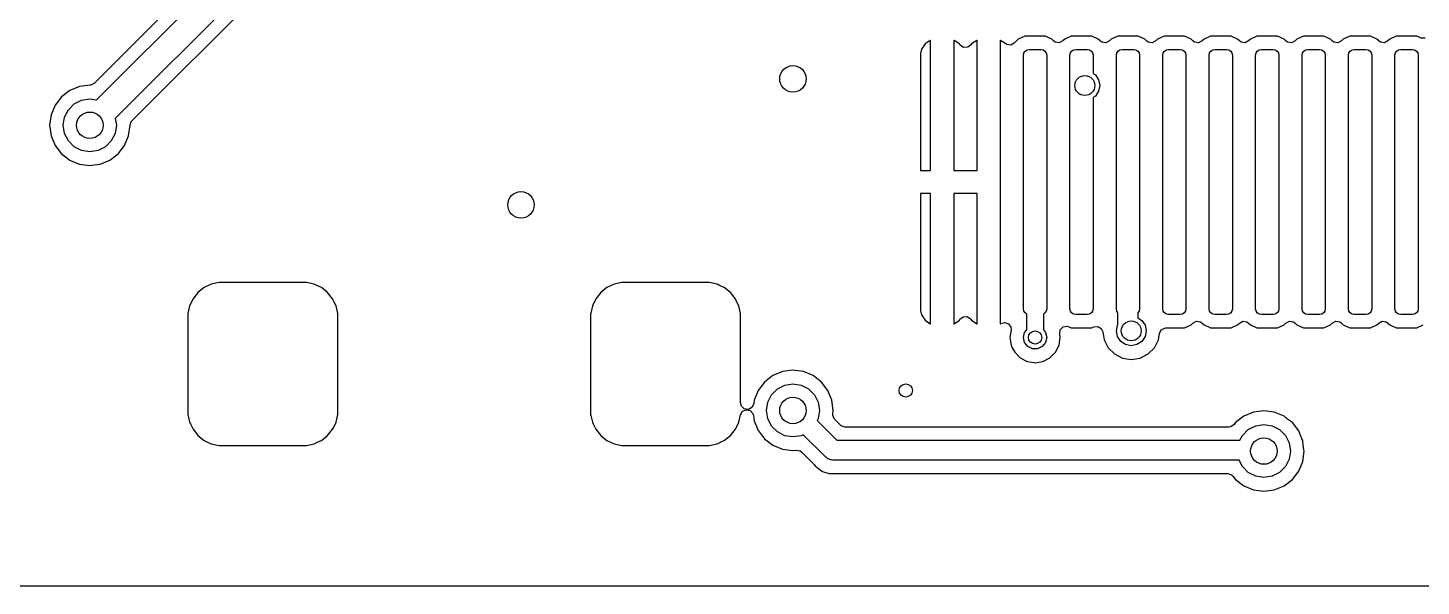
# Model space of a CAD drawing. Extents: x 0 to 2.79, y -2.39 to 0.
# Drawn here: x 0.468 to 1.295, y -2.391 to -2.059 of the extents above; entities that cross this region are included whole.
import ezdxf

# ---------------------------------------------------------------- set-up
doc = ezdxf.new("R2010")
doc.units = 0
doc.header["$MEASUREMENT"] = 0
doc.layers.add('BLACK', color=7, linetype='CONTINUOUS')

msp = doc.modelspace()

# ---------------------------------------------------------------- linework, layer by layer
at = {"layer": 'BLACK', "linetype": 'CONTINUOUS'}
for p, q in [((0.770644, -1.8291), (0.507413, -2.09234)), ((0.508706, -2.10221), (0.78143, -1.82948)), ((0.795442, -1.83774), (0.519842, -2.11334)), ((0.529711, -2.11463), (0.798026, -1.84632)), ((1.00354, -2.06688), (1.00044, -2.06895)), ((1.00374, -2.06684), (1.00354, -2.06688)), ((1.00354, -2.06688), (1.00354, -2.06688)), ((1.00374, -2.14409), (1.00374, -2.06684)), ((1.01772, -2.06688), (1.01752, -2.06684)), ((1.01752, -2.06684), (1.01752, -2.07569)), ((1.02082, -2.06895), (1.01772, -2.06688)), ((1.01772, -2.06688), (1.01772, -2.06688)), ((1.0311, -2.06688), (1.028, -2.06895)), ((1.0313, -2.06684), (1.0311, -2.06688)), ((1.0311, -2.06688), (1.0311, -2.06688)), ((1.0313, -2.14409), (1.0313, -2.06684)), ((1.04528, -2.06688), (1.04508, -2.06684)), ((1.04508, -2.06684), (1.04508, -2.07569)), ((1.04849, -2.06903), (1.04528, -2.06688)), ((1.04528, -2.06688), (1.04528, -2.06688)), ((1.05578, -2.06617), (1.05341, -2.06854)), ((1.05966, -2.06446), (1.05578, -2.06617)), ((1.06061, -2.06435), (1.05966, -2.06446)), ((1.07089, -2.06435), (1.06061, -2.06435)), ((1.06061, -2.06435), (1.06061, -2.06435)), ((1.07183, -2.06446), (1.07089, -2.06435)), ((1.07571, -2.06617), (1.07183, -2.06446)), ((1.07183, -2.06446), (1.07183, -2.06446)), ((1.07183, -2.06446), (1.07183, -2.06446)), ((1.07677, -2.06723), (1.07571, -2.06617)), ((1.07776, -2.06795), (1.07677, -2.06723)), ((1.08228, -2.06723), (1.08014, -2.06833)), ((1.08334, -2.06617), (1.08228, -2.06723)), ((1.08722, -2.06446), (1.08334, -2.06617)), ((1.08334, -2.06617), (1.08334, -2.06617)), ((1.08334, -2.06617), (1.08334, -2.06617)), ((1.08817, -2.06435), (1.08722, -2.06446)), ((1.09845, -2.06435), (1.08817, -2.06435)), ((1.08817, -2.06435), (1.08817, -2.06435)), ((1.09939, -2.06446), (1.09845, -2.06435)), ((1.10327, -2.06617), (1.09939, -2.06446)), ((1.09939, -2.06446), (1.09939, -2.06446)), ((1.09939, -2.06446), (1.09939, -2.06446)), ((1.10433, -2.06723), (1.10327, -2.06617)), ((1.10532, -2.06795), (1.10433, -2.06723)), ((1.10984, -2.06723), (1.1077, -2.06833)), ((1.1109, -2.06617), (1.10984, -2.06723)), ((1.11478, -2.06446), (1.1109, -2.06617)), ((1.11573, -2.06435), (1.11478, -2.06446)), ((1.126, -2.06435), (1.11573, -2.06435)), ((1.11573, -2.06435), (1.11573, -2.06435)), ((1.12695, -2.06446), (1.126, -2.06435)), ((1.13083, -2.06617), (1.12695, -2.06446)), ((1.12695, -2.06446), (1.12695, -2.06446)), ((1.12695, -2.06446), (1.12695, -2.06446)), ((1.13189, -2.06723), (1.13083, -2.06617)), ((1.13288, -2.06795), (1.13189, -2.06723)), ((1.1374, -2.06723), (1.13526, -2.06833)), ((1.13846, -2.06617), (1.1374, -2.06723)), ((1.14234, -2.06446), (1.13846, -2.06617)), ((1.13846, -2.06617), (1.13846, -2.06617)), ((1.13846, -2.06617), (1.13846, -2.06617)), ((1.14329, -2.06435), (1.14234, -2.06446)), ((1.15356, -2.06435), (1.14329, -2.06435)), ((1.14329, -2.06435), (1.14329, -2.06435)), ((1.15451, -2.06446), (1.15356, -2.06435)), ((1.15839, -2.06617), (1.15451, -2.06446)), ((1.15451, -2.06446), (1.15451, -2.06446)), ((1.15451, -2.06446), (1.15451, -2.06446)), ((1.15945, -2.06723), (1.15839, -2.06617)), ((1.16044, -2.06795), (1.15945, -2.06723)), ((1.16496, -2.06723), (1.16281, -2.06833)), ((1.16602, -2.06617), (1.16496, -2.06723)), ((1.1699, -2.06446), (1.16602, -2.06617)), ((1.16602, -2.06617), (1.16602, -2.06617)), ((1.16602, -2.06617), (1.16602, -2.06617)), ((1.17085, -2.06435), (1.1699, -2.06446)), ((1.18112, -2.06435), (1.17085, -2.06435)), ((1.17085, -2.06435), (1.17085, -2.06435)), ((1.18207, -2.06446), (1.18112, -2.06435)), ((1.18595, -2.06617), (1.18207, -2.06446)), ((1.18207, -2.06446), (1.18207, -2.06446)), ((1.18207, -2.06446), (1.18207, -2.06446)), ((1.18701, -2.06723), (1.18595, -2.06617)), ((1.18799, -2.06795), (1.18701, -2.06723)), ((1.19252, -2.06723), (1.19037, -2.06833)), ((1.19358, -2.06617), (1.19252, -2.06723)), ((1.19746, -2.06446), (1.19358, -2.06617)), ((1.19358, -2.06617), (1.19358, -2.06617)), ((1.19358, -2.06617), (1.19358, -2.06617)), ((1.19841, -2.06435), (1.19746, -2.06446)), ((1.20868, -2.06435), (1.19841, -2.06435)), ((1.19841, -2.06435), (1.19841, -2.06435)), ((1.20963, -2.06446), (1.20868, -2.06435)), ((1.21351, -2.06617), (1.20963, -2.06446)), ((1.20963, -2.06446), (1.20963, -2.06446)), ((1.20963, -2.06446), (1.20963, -2.06446)), ((1.21457, -2.06723), (1.21351, -2.06617)), ((1.21555, -2.06795), (1.21457, -2.06723)), ((1.22008, -2.06723), (1.21793, -2.06833)), ((1.22114, -2.06617), (1.22008, -2.06723)), ((1.22502, -2.06446), (1.22114, -2.06617)), ((1.22114, -2.06617), (1.22114, -2.06617)), ((1.22114, -2.06617), (1.22114, -2.06617)), ((1.22596, -2.06435), (1.22502, -2.06446)), ((1.23624, -2.06435), (1.22596, -2.06435)), ((1.22596, -2.06435), (1.22596, -2.06435)), ((1.23719, -2.06446), (1.23624, -2.06435)), ((1.24107, -2.06617), (1.23719, -2.06446)), ((1.23719, -2.06446), (1.23719, -2.06446)), ((1.23719, -2.06446), (1.23719, -2.06446)), ((1.24213, -2.06723), (1.24107, -2.06617)), ((1.24311, -2.06795), (1.24213, -2.06723)), ((1.24764, -2.06723), (1.24549, -2.06833)), ((1.2487, -2.06617), (1.24764, -2.06723)), ((1.25258, -2.06446), (1.2487, -2.06617)), ((1.2487, -2.06617), (1.2487, -2.06617)), ((1.2487, -2.06617), (1.2487, -2.06617)), ((1.25352, -2.06435), (1.25258, -2.06446)), ((1.2638, -2.06435), (1.25352, -2.06435)), ((1.25352, -2.06435), (1.25352, -2.06435)), ((1.26475, -2.06446), (1.2638, -2.06435)), ((1.26863, -2.06617), (1.26475, -2.06446)), ((1.26475, -2.06446), (1.26475, -2.06446)), ((1.26475, -2.06446), (1.26475, -2.06446)), ((1.26968, -2.06723), (1.26863, -2.06617)), ((1.27067, -2.06795), (1.26968, -2.06723)), ((1.2752, -2.06723), (1.27305, -2.06833)), ((1.27626, -2.06617), (1.2752, -2.06723)), ((1.28013, -2.06446), (1.27626, -2.06617)), ((1.27626, -2.06617), (1.27626, -2.06617)), ((1.27626, -2.06617), (1.27626, -2.06617)), ((1.28108, -2.06435), (1.28013, -2.06446)), ((1.29136, -2.06435), (1.28108, -2.06435)), ((1.28108, -2.06435), (1.28108, -2.06435)), ((1.29231, -2.06446), (1.29136, -2.06435)), ((1.29451, -2.06543), (1.29231, -2.06446)), ((1.29231, -2.06446), (1.29231, -2.06446)), ((1.29231, -2.06446), (1.29231, -2.06446)), ((1.29488, -2.06557), (1.29451, -2.06543)), ((1.29729, -2.06557), (1.29488, -2.06557)), ((0.998377, -2.07204), (0.997835, -2.07477)), ((0.997835, -2.07477), (0.997835, -2.07477)), ((0.997835, -2.07477), (0.997835, -2.14409)), ((1.00044, -2.06895), (0.998377, -2.07204)), ((0.998377, -2.07204), (0.998377, -2.07204)), ((1.00044, -2.06895), (1.00044, -2.06895)), ((1.02117, -2.06948), (1.02082, -2.06895)), ((1.02082, -2.06895), (1.02082, -2.06895)), ((1.02135, -2.06972), (1.02117, -2.06948)), ((1.02335, -2.07106), (1.02135, -2.06972)), ((1.02576, -2.07097), (1.02335, -2.07106)), ((1.02765, -2.06948), (1.02576, -2.07097)), ((1.028, -2.06895), (1.02765, -2.06948)), ((1.028, -2.06895), (1.028, -2.06895)), ((1.04889, -2.06926), (1.04849, -2.06903)), ((1.05127, -2.06964), (1.04889, -2.06926)), ((1.05341, -2.06854), (1.05127, -2.06964)), ((1.05886, -2.07569), (1.05912, -2.07437)), ((1.05912, -2.07437), (1.05987, -2.07325)), ((1.05987, -2.07325), (1.06098, -2.07251)), ((1.06098, -2.07251), (1.0623, -2.07224)), ((1.0623, -2.07224), (1.06919, -2.07224)), ((1.06919, -2.07224), (1.07051, -2.07251)), ((1.07051, -2.07251), (1.07163, -2.07325)), ((1.07163, -2.07325), (1.07238, -2.07437)), ((1.07238, -2.07437), (1.07264, -2.07569)), ((1.08014, -2.06833), (1.07776, -2.06795)), ((1.08642, -2.07569), (1.08668, -2.07437)), ((1.08668, -2.07437), (1.08743, -2.07325)), ((1.08743, -2.07325), (1.08854, -2.07251)), ((1.08854, -2.07251), (1.08986, -2.07224)), ((1.08986, -2.07224), (1.09675, -2.07224)), ((1.09675, -2.07224), (1.09807, -2.07251)), ((1.09807, -2.07251), (1.09919, -2.07325)), ((1.09919, -2.07325), (1.09993, -2.07437)), ((1.09993, -2.07437), (1.1002, -2.07569)), ((1.1077, -2.06833), (1.10532, -2.06795)), ((1.11398, -2.07569), (1.11424, -2.07437)), ((1.11424, -2.07437), (1.11499, -2.07325)), ((1.11499, -2.07325), (1.1161, -2.07251)), ((1.1161, -2.07251), (1.11742, -2.07224)), ((1.11742, -2.07224), (1.12431, -2.07224)), ((1.12431, -2.07224), (1.12563, -2.07251)), ((1.12563, -2.07251), (1.12675, -2.07325)), ((1.12675, -2.07325), (1.12749, -2.07437)), ((1.12749, -2.07437), (1.12776, -2.07569)), ((1.13526, -2.06833), (1.13288, -2.06795)), ((1.14154, -2.07569), (1.1418, -2.07437)), ((1.1418, -2.07437), (1.14254, -2.07325)), ((1.14254, -2.07325), (1.14366, -2.07251)), ((1.14366, -2.07251), (1.14498, -2.07224)), ((1.14498, -2.07224), (1.15187, -2.07224)), ((1.15187, -2.07224), (1.15319, -2.07251)), ((1.15319, -2.07251), (1.15431, -2.07325)), ((1.15431, -2.07325), (1.15505, -2.07437)), ((1.15505, -2.07437), (1.15531, -2.07569)), ((1.16281, -2.06833), (1.16044, -2.06795)), ((1.16909, -2.07569), (1.16936, -2.07437)), ((1.16936, -2.07437), (1.1701, -2.07325)), ((1.1701, -2.07325), (1.17122, -2.07251)), ((1.17122, -2.07251), (1.17254, -2.07224)), ((1.17254, -2.07224), (1.17943, -2.07224)), ((1.17943, -2.07224), (1.18075, -2.07251)), ((1.18075, -2.07251), (1.18187, -2.07325)), ((1.18187, -2.07325), (1.18261, -2.07437)), ((1.18261, -2.07437), (1.18287, -2.07569)), ((1.19037, -2.06833), (1.18799, -2.06795)), ((1.19665, -2.07569), (1.19692, -2.07437)), ((1.19692, -2.07437), (1.19766, -2.07325)), ((1.19766, -2.07325), (1.19878, -2.07251)), ((1.19878, -2.07251), (1.2001, -2.07224)), ((1.2001, -2.07224), (1.20699, -2.07224)), ((1.20699, -2.07224), (1.20831, -2.07251)), ((1.20831, -2.07251), (1.20942, -2.07325)), ((1.20942, -2.07325), (1.21017, -2.07437)), ((1.21017, -2.07437), (1.21043, -2.07569)), ((1.21793, -2.06833), (1.21555, -2.06795)), ((1.22421, -2.07569), (1.22447, -2.07437)), ((1.22447, -2.07437), (1.22522, -2.07325)), ((1.22522, -2.07325), (1.22634, -2.07251)), ((1.22634, -2.07251), (1.22766, -2.07224)), ((1.22766, -2.07224), (1.23455, -2.07224)), ((1.23455, -2.07224), (1.23587, -2.07251)), ((1.23587, -2.07251), (1.23698, -2.07325)), ((1.23698, -2.07325), (1.23773, -2.07437)), ((1.23773, -2.07437), (1.23799, -2.07569)), ((1.24549, -2.06833), (1.24311, -2.06795)), ((1.25177, -2.07569), (1.25203, -2.07437)), ((1.25203, -2.07437), (1.25278, -2.07325)), ((1.25278, -2.07325), (1.2539, -2.07251)), ((1.2539, -2.07251), (1.25522, -2.07224)), ((1.25522, -2.07224), (1.26211, -2.07224)), ((1.26211, -2.07224), (1.26342, -2.07251)), ((1.26342, -2.07251), (1.26454, -2.07325)), ((1.26454, -2.07325), (1.26529, -2.07437)), ((1.26529, -2.07437), (1.26555, -2.07569)), ((1.27305, -2.06833), (1.27067, -2.06795)), ((1.27933, -2.07569), (1.27959, -2.07437)), ((1.27959, -2.07437), (1.28034, -2.07325)), ((1.28034, -2.07325), (1.28146, -2.07251)), ((1.28146, -2.07251), (1.28278, -2.07224)), ((1.28278, -2.07224), (1.28967, -2.07224)), ((1.28967, -2.07224), (1.29098, -2.07251)), ((1.29098, -2.07251), (1.2921, -2.07325)), ((1.2921, -2.07325), (1.29285, -2.07437)), ((1.29285, -2.07437), (1.29311, -2.07569)), ((1.01752, -2.07569), (1.01752, -2.07569)), ((1.01752, -2.07569), (1.01752, -2.14409)), ((1.04508, -2.07569), (1.04508, -2.07569)), ((1.04508, -2.07569), (1.04508, -2.22628)), ((1.05886, -2.22628), (1.05886, -2.07569)), ((1.07264, -2.07569), (1.07264, -2.22628)), ((1.08642, -2.22628), (1.08642, -2.07569)), ((1.1002, -2.07569), (1.1002, -2.08654)), ((1.11398, -2.22628), (1.11398, -2.07569)), ((1.12776, -2.07569), (1.12776, -2.22628)), ((1.14154, -2.22628), (1.14154, -2.07569)), ((1.15531, -2.07569), (1.15531, -2.22628)), ((1.16909, -2.22628), (1.16909, -2.07569)), ((1.18287, -2.07569), (1.18287, -2.22628)), ((1.19665, -2.22628), (1.19665, -2.07569)), ((1.21043, -2.07569), (1.21043, -2.22628)), ((1.22421, -2.22628), (1.22421, -2.07569)), ((1.23799, -2.07569), (1.23799, -2.22628)), ((1.25177, -2.22628), (1.25177, -2.07569)), ((1.26555, -2.07569), (1.26555, -2.22628)), ((1.27933, -2.22628), (1.27933, -2.07569)), ((1.29311, -2.07569), (1.29311, -2.22628)), ((1.1002, -2.08654), (1.10154, -2.08744)), ((1.10154, -2.08744), (1.10346, -2.09031)), ((1.10346, -2.09031), (1.10413, -2.0937)), ((0.492802, -2.09667), (0.487863, -2.10046)), ((0.498552, -2.09429), (0.492802, -2.09667)), ((0.492802, -2.09667), (0.492802, -2.09667)), ((0.498553, -2.09429), (0.498552, -2.09429)), ((0.504825, -2.09346), (0.498553, -2.09429)), ((0.505266, -2.09343), (0.504825, -2.09346)), ((0.507413, -2.09234), (0.505266, -2.09343)), ((1.10154, -2.09996), (1.1002, -2.10086)), ((1.10346, -2.09709), (1.10154, -2.09996)), ((1.10413, -2.0937), (1.10346, -2.09709)), ((0.484073, -2.1054), (0.481691, -2.11115)), ((0.487863, -2.10046), (0.484073, -2.1054)), ((0.484073, -2.1054), (0.484073, -2.1054)), ((0.487863, -2.10046), (0.487863, -2.10046)), ((0.489747, -2.11246), (0.491984, -2.10807)), ((0.491984, -2.10807), (0.495468, -2.10458)), ((0.495468, -2.10458), (0.499858, -2.10235)), ((0.499858, -2.10235), (0.504724, -2.10157)), ((0.504724, -2.10157), (0.508706, -2.10221)), ((1.1002, -2.10086), (1.1002, -2.22628)), ((0.481691, -2.11115), (0.480879, -2.11732)), ((0.481691, -2.11115), (0.481691, -2.11115)), ((0.488976, -2.11732), (0.489747, -2.11246)), ((0.519842, -2.11334), (0.520472, -2.11732)), ((0.528671, -2.11708), (0.529315, -2.1151)), ((0.529315, -2.1151), (0.529711, -2.11463)), ((0.480879, -2.11732), (0.480879, -2.11732)), ((0.480879, -2.11732), (0.481691, -2.12349)), ((0.481691, -2.12349), (0.481691, -2.12349)), ((0.481691, -2.12349), (0.484073, -2.12925)), ((0.489747, -2.12219), (0.488976, -2.11732)), ((0.491984, -2.12658), (0.489747, -2.12219)), ((0.519702, -2.12219), (0.517465, -2.12658)), ((0.520472, -2.11732), (0.519702, -2.12219)), ((0.525375, -2.12925), (0.527758, -2.12349)), ((0.527758, -2.12349), (0.52857, -2.11732)), ((0.52857, -2.11732), (0.528604, -2.11707)), ((0.52857, -2.11732), (0.52857, -2.11732)), ((0.528604, -2.11707), (0.528671, -2.11708)), ((0.484073, -2.12925), (0.484073, -2.12925)), ((0.484073, -2.12925), (0.487863, -2.13418)), ((0.495468, -2.13006), (0.491984, -2.12658)), ((0.499858, -2.1323), (0.495468, -2.13006)), ((0.504724, -2.13307), (0.499858, -2.1323)), ((0.509591, -2.1323), (0.504724, -2.13307)), ((0.513981, -2.13006), (0.509591, -2.1323)), ((0.517465, -2.12658), (0.513981, -2.13006)), ((0.521586, -2.13418), (0.525375, -2.12925)), ((0.487863, -2.13418), (0.487863, -2.13418)), ((0.487863, -2.13418), (0.492802, -2.13797)), ((0.492802, -2.13797), (0.492802, -2.13797)), ((0.492802, -2.13797), (0.492802, -2.13797)), ((0.492802, -2.13797), (0.495058, -2.13891)), ((0.495058, -2.13891), (0.498553, -2.14036)), ((0.498553, -2.14036), (0.503181, -2.14097)), ((0.503181, -2.14097), (0.504724, -2.14117)), ((0.504724, -2.14117), (0.505959, -2.14101)), ((0.504724, -2.14117), (0.504724, -2.14117)), ((0.504724, -2.14117), (0.504724, -2.14117)), ((0.505959, -2.14101), (0.510896, -2.14036)), ((0.510896, -2.14036), (0.516647, -2.13797)), ((0.516647, -2.13797), (0.521586, -2.13418)), ((0.997835, -2.14409), (1.00374, -2.14409)), ((0.997835, -2.14409), (0.997835, -2.14409)), ((1.00374, -2.14409), (1.00374, -2.14409)), ((1.01752, -2.14409), (1.01752, -2.14409)), ((1.01752, -2.14409), (1.0313, -2.14409)), ((1.0313, -2.14409), (1.0313, -2.14409)), ((0.997835, -2.15787), (0.997835, -2.2272)), ((1.00374, -2.15787), (0.997835, -2.15787)), ((0.997835, -2.15787), (0.997835, -2.15787)), ((1.00374, -2.23513), (1.00374, -2.15787)), ((1.01752, -2.15787), (1.01752, -2.23513)), ((1.0313, -2.15787), (1.01752, -2.15787)), ((1.01752, -2.15787), (1.01752, -2.15787)), ((1.0313, -2.23513), (1.0313, -2.15787)), ((1.0313, -2.15787), (1.0313, -2.15787)), ((0.572578, -2.2137), (0.568898, -2.21663)), ((0.576818, -2.21166), (0.572578, -2.2137)), ((0.581407, -2.21061), (0.576818, -2.21166)), ((0.576818, -2.21166), (0.576818, -2.21166)), ((0.58376, -2.21061), (0.581407, -2.21061)), ((0.58415, -2.21061), (0.58376, -2.21061)), ((0.631243, -2.21061), (0.58415, -2.21061)), ((0.633357, -2.21061), (0.631243, -2.21061)), ((0.637946, -2.21166), (0.633357, -2.21061)), ((0.639025, -2.21218), (0.637946, -2.21166)), ((0.637946, -2.21166), (0.637946, -2.21166)), ((0.637946, -2.21166), (0.637946, -2.21166)), ((0.642186, -2.2137), (0.639025, -2.21218)), ((0.645866, -2.21663), (0.642186, -2.2137)), ((0.811652, -2.2137), (0.807973, -2.21663)), ((0.815893, -2.21166), (0.811652, -2.2137)), ((0.820481, -2.21061), (0.815893, -2.21166)), ((0.815893, -2.21166), (0.815893, -2.21166)), ((0.822835, -2.21061), (0.820481, -2.21061)), ((0.823225, -2.21061), (0.822835, -2.21061)), ((0.870318, -2.21061), (0.823225, -2.21061)), ((0.872432, -2.21061), (0.870318, -2.21061)), ((0.87702, -2.21166), (0.872432, -2.21061)), ((0.877021, -2.21166), (0.87702, -2.21166)), ((0.87702, -2.21166), (0.87702, -2.21166)), ((0.8781, -2.21218), (0.877021, -2.21166)), ((0.881261, -2.2137), (0.8781, -2.21218)), ((0.884941, -2.21663), (0.881261, -2.2137)), ((0.565963, -2.22031), (0.563921, -2.22455)), ((0.568898, -2.21663), (0.565963, -2.22031)), ((0.568898, -2.21663), (0.568898, -2.21663)), ((0.6488, -2.22031), (0.645866, -2.21663)), ((0.645866, -2.21663), (0.645866, -2.21663)), ((0.645866, -2.21663), (0.645866, -2.21663)), ((0.649735, -2.22225), (0.6488, -2.22031)), ((0.650842, -2.22455), (0.649735, -2.22225)), ((0.805038, -2.22031), (0.802996, -2.22455)), ((0.807973, -2.21663), (0.805038, -2.22031)), ((0.807973, -2.21663), (0.807973, -2.21663)), ((0.887875, -2.22031), (0.884941, -2.21663)), ((0.884941, -2.21663), (0.884941, -2.21663)), ((0.884941, -2.21663), (0.884941, -2.21663)), ((0.88881, -2.22225), (0.887875, -2.22031)), ((0.889917, -2.22455), (0.88881, -2.22225)), ((0.563921, -2.22455), (0.562874, -2.22914)), ((0.562874, -2.22914), (0.562874, -2.28897)), ((0.563921, -2.22455), (0.563921, -2.22455)), ((0.65189, -2.22914), (0.650842, -2.22455)), ((0.65189, -2.23126), (0.65189, -2.22914)), ((0.65189, -2.28622), (0.65189, -2.23126)), ((0.65189, -2.23126), (0.65189, -2.23126)), ((0.802, -2.22892), (0.801949, -2.22914)), ((0.801949, -2.22914), (0.801949, -2.23126)), ((0.801949, -2.23126), (0.801949, -2.23126)), ((0.801949, -2.23126), (0.801949, -2.28622)), ((0.802996, -2.22455), (0.802, -2.22892)), ((0.802996, -2.22455), (0.802996, -2.22455)), ((0.890965, -2.22914), (0.889917, -2.22455)), ((0.889917, -2.22455), (0.889917, -2.22455)), ((0.890965, -2.28212), (0.890965, -2.22914)), ((0.997835, -2.2272), (0.997835, -2.2272)), ((0.997835, -2.2272), (0.998377, -2.22993)), ((0.998377, -2.22993), (0.998377, -2.22993)), ((0.998377, -2.22993), (1.00044, -2.23302)), ((1.02082, -2.23302), (1.02117, -2.23249)), ((1.02117, -2.23249), (1.02306, -2.231)), ((1.02306, -2.231), (1.02547, -2.23091)), ((1.02547, -2.23091), (1.02747, -2.23225)), ((1.02747, -2.23225), (1.02765, -2.23249)), ((1.02765, -2.23249), (1.028, -2.23302)), ((1.04508, -2.22628), (1.04508, -2.22628)), ((1.04508, -2.22628), (1.04508, -2.23513)), ((1.05912, -2.2276), (1.05886, -2.22628)), ((1.05987, -2.22872), (1.05912, -2.2276)), ((1.06083, -2.22936), (1.05987, -2.22872)), ((1.06083, -2.2387), (1.06083, -2.22936)), ((1.07163, -2.22872), (1.07067, -2.22936)), ((1.07067, -2.22936), (1.07067, -2.2387)), ((1.07238, -2.2276), (1.07163, -2.22872)), ((1.07264, -2.22628), (1.07238, -2.2276)), ((1.08668, -2.2276), (1.08642, -2.22628)), ((1.08743, -2.22872), (1.08668, -2.2276)), ((1.08854, -2.22946), (1.08743, -2.22872)), ((1.08986, -2.22972), (1.08854, -2.22946)), ((1.09675, -2.22972), (1.08986, -2.22972)), ((1.09807, -2.22946), (1.09675, -2.22972)), ((1.09919, -2.22872), (1.09807, -2.22946)), ((1.09993, -2.2276), (1.09919, -2.22872)), ((1.1002, -2.22628), (1.09993, -2.2276)), ((1.11424, -2.2276), (1.11398, -2.22628)), ((1.11496, -2.22868), (1.11424, -2.2276)), ((1.11496, -2.23552), (1.11496, -2.22868)), ((1.12749, -2.2276), (1.12677, -2.22868)), ((1.12677, -2.22868), (1.12677, -2.23155)), ((1.12677, -2.23155), (1.1291, -2.23311)), ((1.12776, -2.22628), (1.12749, -2.2276)), ((1.1418, -2.2276), (1.14154, -2.22628)), ((1.14254, -2.22872), (1.1418, -2.2276)), ((1.14366, -2.22946), (1.14254, -2.22872)), ((1.14498, -2.22972), (1.14366, -2.22946)), ((1.15187, -2.22972), (1.14498, -2.22972)), ((1.15319, -2.22946), (1.15187, -2.22972)), ((1.15431, -2.22872), (1.15319, -2.22946)), ((1.15505, -2.2276), (1.15431, -2.22872)), ((1.15531, -2.22628), (1.15505, -2.2276)), ((1.16936, -2.2276), (1.16909, -2.22628)), ((1.1701, -2.22872), (1.16936, -2.2276)), ((1.17122, -2.22946), (1.1701, -2.22872)), ((1.17254, -2.22972), (1.17122, -2.22946)), ((1.17943, -2.22972), (1.17254, -2.22972)), ((1.18075, -2.22946), (1.17943, -2.22972)), ((1.18187, -2.22872), (1.18075, -2.22946)), ((1.18261, -2.2276), (1.18187, -2.22872)), ((1.18287, -2.22628), (1.18261, -2.2276)), ((1.19692, -2.2276), (1.19665, -2.22628)), ((1.19766, -2.22872), (1.19692, -2.2276)), ((1.19878, -2.22946), (1.19766, -2.22872)), ((1.2001, -2.22972), (1.19878, -2.22946)), ((1.20699, -2.22972), (1.2001, -2.22972)), ((1.20831, -2.22946), (1.20699, -2.22972)), ((1.20942, -2.22872), (1.20831, -2.22946)), ((1.21017, -2.2276), (1.20942, -2.22872)), ((1.21043, -2.22628), (1.21017, -2.2276)), ((1.22447, -2.2276), (1.22421, -2.22628)), ((1.22522, -2.22872), (1.22447, -2.2276)), ((1.22634, -2.22946), (1.22522, -2.22872)), ((1.22766, -2.22972), (1.22634, -2.22946)), ((1.23455, -2.22972), (1.22766, -2.22972)), ((1.23587, -2.22946), (1.23455, -2.22972)), ((1.23698, -2.22872), (1.23587, -2.22946)), ((1.23773, -2.2276), (1.23698, -2.22872)), ((1.23799, -2.22628), (1.23773, -2.2276)), ((1.25203, -2.2276), (1.25177, -2.22628)), ((1.25278, -2.22872), (1.25203, -2.2276)), ((1.2539, -2.22946), (1.25278, -2.22872)), ((1.25522, -2.22972), (1.2539, -2.22946)), ((1.26211, -2.22972), (1.25522, -2.22972)), ((1.26342, -2.22946), (1.26211, -2.22972)), ((1.26454, -2.22872), (1.26342, -2.22946)), ((1.26529, -2.2276), (1.26454, -2.22872)), ((1.26555, -2.22628), (1.26529, -2.2276)), ((1.27959, -2.2276), (1.27933, -2.22628)), ((1.28034, -2.22872), (1.27959, -2.2276)), ((1.28146, -2.22946), (1.28034, -2.22872)), ((1.28278, -2.22972), (1.28146, -2.22946)), ((1.28967, -2.22972), (1.28278, -2.22972)), ((1.29098, -2.22946), (1.28967, -2.22972)), ((1.2921, -2.22872), (1.29098, -2.22946)), ((1.29285, -2.2276), (1.2921, -2.22872)), ((1.29311, -2.22628), (1.29285, -2.2276)), ((1.00044, -2.23302), (1.00044, -2.23302)), ((1.00044, -2.23302), (1.00354, -2.23509)), ((1.00354, -2.23509), (1.00374, -2.23513)), ((1.01752, -2.23513), (1.01772, -2.23509)), ((1.01772, -2.23509), (1.02082, -2.23302)), ((1.01772, -2.23509), (1.01772, -2.23509)), ((1.02082, -2.23302), (1.02082, -2.23302)), ((1.028, -2.23302), (1.028, -2.23302)), ((1.028, -2.23302), (1.0311, -2.23509)), ((1.0311, -2.23509), (1.0313, -2.23513)), ((1.04508, -2.23513), (1.04528, -2.23509)), ((1.04528, -2.23509), (1.04548, -2.23496)), ((1.04528, -2.23509), (1.04528, -2.23509)), ((1.04548, -2.23496), (1.0478, -2.2343)), ((1.0478, -2.2343), (1.05006, -2.23514)), ((1.05006, -2.23514), (1.05139, -2.23714)), ((1.05149, -2.23881), (1.05078, -2.24331)), ((1.05139, -2.23714), (1.05149, -2.23881)), ((1.05886, -2.24331), (1.05954, -2.24032)), ((1.05954, -2.24032), (1.06083, -2.2387)), ((1.07067, -2.2387), (1.07196, -2.24032)), ((1.07196, -2.24032), (1.07264, -2.24331)), ((1.08036, -2.24105), (1.08073, -2.23867)), ((1.08073, -2.23867), (1.08244, -2.23697)), ((1.08244, -2.23697), (1.08482, -2.23659)), ((1.08482, -2.23659), (1.08578, -2.23687)), ((1.08578, -2.23687), (1.08722, -2.23751)), ((1.08722, -2.23751), (1.08817, -2.23762)), ((1.08817, -2.23762), (1.09845, -2.23762)), ((1.09845, -2.23762), (1.09939, -2.23751)), ((1.09939, -2.23751), (1.10054, -2.237)), ((1.10054, -2.237), (1.10294, -2.23676)), ((1.10294, -2.23676), (1.10502, -2.23797)), ((1.10502, -2.23797), (1.10597, -2.23996)), ((1.10597, -2.23996), (1.1067, -2.24461)), ((1.11398, -2.23937), (1.11465, -2.23598)), ((1.11465, -2.24276), (1.11398, -2.23937)), ((1.11465, -2.23598), (1.11496, -2.23552)), ((1.1291, -2.23311), (1.13102, -2.23598)), ((1.13102, -2.23598), (1.13169, -2.23937)), ((1.13169, -2.23937), (1.13102, -2.24276)), ((1.13897, -2.24461), (1.13955, -2.24091)), ((1.13955, -2.24091), (1.14065, -2.23876)), ((1.14065, -2.23876), (1.14279, -2.23767)), ((1.14279, -2.23767), (1.1434, -2.23762)), ((1.1434, -2.23762), (1.15356, -2.23762)), ((1.15356, -2.23762), (1.15451, -2.23751)), ((1.15451, -2.23751), (1.15839, -2.2358)), ((1.15839, -2.2358), (1.15945, -2.23474)), ((1.15945, -2.23474), (1.16159, -2.23364)), ((1.16159, -2.23364), (1.16397, -2.23402)), ((1.16397, -2.23402), (1.16496, -2.23474)), ((1.16496, -2.23474), (1.16602, -2.2358)), ((1.16602, -2.2358), (1.1699, -2.23751)), ((1.1699, -2.23751), (1.17085, -2.23762)), ((1.17085, -2.23762), (1.18112, -2.23762)), ((1.18112, -2.23762), (1.18207, -2.23751)), ((1.18207, -2.23751), (1.18595, -2.2358)), ((1.18595, -2.2358), (1.18701, -2.23474)), ((1.18701, -2.23474), (1.18915, -2.23364)), ((1.18915, -2.23364), (1.19153, -2.23402)), ((1.19153, -2.23402), (1.19252, -2.23474)), ((1.19252, -2.23474), (1.19358, -2.2358)), ((1.19358, -2.2358), (1.19746, -2.23751)), ((1.19746, -2.23751), (1.19841, -2.23762)), ((1.19841, -2.23762), (1.20868, -2.23762)), ((1.20868, -2.23762), (1.20963, -2.23751)), ((1.20963, -2.23751), (1.21351, -2.2358)), ((1.21351, -2.2358), (1.21457, -2.23474)), ((1.21457, -2.23474), (1.21671, -2.23364)), ((1.21671, -2.23364), (1.21909, -2.23402)), ((1.21909, -2.23402), (1.22008, -2.23474)), ((1.22008, -2.23474), (1.22114, -2.2358)), ((1.22114, -2.2358), (1.22502, -2.23751)), ((1.22502, -2.23751), (1.22596, -2.23762)), ((1.22596, -2.23762), (1.23624, -2.23762)), ((1.23624, -2.23762), (1.23719, -2.23751)), ((1.23719, -2.23751), (1.24107, -2.2358)), ((1.24107, -2.2358), (1.24213, -2.23474)), ((1.24213, -2.23474), (1.24427, -2.23364)), ((1.24427, -2.23364), (1.24665, -2.23402)), ((1.24665, -2.23402), (1.24764, -2.23474)), ((1.24764, -2.23474), (1.2487, -2.2358)), ((1.2487, -2.2358), (1.25258, -2.23751)), ((1.25258, -2.23751), (1.25352, -2.23762)), ((1.25352, -2.23762), (1.2638, -2.23762)), ((1.2638, -2.23762), (1.26475, -2.23751)), ((1.26475, -2.23751), (1.26863, -2.2358)), ((1.26863, -2.2358), (1.26968, -2.23474)), ((1.26968, -2.23474), (1.27183, -2.23364)), ((1.27183, -2.23364), (1.27421, -2.23402)), ((1.27421, -2.23402), (1.2752, -2.23474)), ((1.2752, -2.23474), (1.27626, -2.2358)), ((1.27626, -2.2358), (1.28013, -2.23751)), ((1.28013, -2.23751), (1.28108, -2.23762)), ((1.28108, -2.23762), (1.29136, -2.23762)), ((1.29136, -2.23762), (1.29231, -2.23751)), ((1.29231, -2.23751), (1.29618, -2.2358)), ((1.05078, -2.24331), (1.05078, -2.24331)), ((1.05078, -2.24331), (1.05135, -2.24692)), ((1.05135, -2.24692), (1.05151, -2.24793)), ((1.05151, -2.24793), (1.05151, -2.24793)), ((1.05151, -2.24793), (1.05223, -2.24934)), ((1.05954, -2.2463), (1.05886, -2.24331)), ((1.06145, -2.24869), (1.05954, -2.2463)), ((1.06421, -2.25002), (1.06145, -2.24869)), ((1.07004, -2.24869), (1.06728, -2.25002)), ((1.07196, -2.2463), (1.07004, -2.24869)), ((1.07264, -2.24331), (1.07196, -2.2463)), ((1.07786, -2.2521), (1.07998, -2.24793)), ((1.07998, -2.24793), (1.08072, -2.24331)), ((1.08072, -2.24331), (1.08036, -2.24105)), ((1.1067, -2.24461), (1.1067, -2.24461)), ((1.1067, -2.24461), (1.10911, -2.24934)), ((1.11657, -2.24563), (1.11465, -2.24276)), ((1.11944, -2.24755), (1.11657, -2.24563)), ((1.12283, -2.24823), (1.11944, -2.24755)), ((1.12622, -2.24755), (1.12283, -2.24823)), ((1.1291, -2.24563), (1.12622, -2.24755)), ((1.13102, -2.24276), (1.1291, -2.24563)), ((1.13656, -2.24934), (1.13897, -2.24461)), ((1.05223, -2.24934), (1.05364, -2.2521)), ((1.05364, -2.2521), (1.05695, -2.25542)), ((1.05695, -2.25542), (1.05695, -2.25542)), ((1.05695, -2.25542), (1.06112, -2.25754)), ((1.06112, -2.25754), (1.06112, -2.25754)), ((1.06112, -2.25754), (1.06112, -2.25754)), ((1.06112, -2.25754), (1.06512, -2.25817)), ((1.06728, -2.25002), (1.06421, -2.25002)), ((1.06575, -2.25827), (1.07037, -2.25754)), ((1.07037, -2.25754), (1.07455, -2.25542)), ((1.07455, -2.25542), (1.07786, -2.2521)), ((1.10911, -2.24934), (1.10911, -2.24934)), ((1.10911, -2.24934), (1.11287, -2.25309)), ((1.11287, -2.25309), (1.11759, -2.2555)), ((1.11759, -2.2555), (1.12283, -2.25633)), ((1.12283, -2.25633), (1.12808, -2.2555)), ((1.12808, -2.2555), (1.1328, -2.25309)), ((1.1328, -2.25309), (1.13656, -2.24934)), ((0.915875, -2.26358), (0.910124, -2.26596)), ((0.915876, -2.26358), (0.915875, -2.26358)), ((0.922047, -2.26277), (0.915876, -2.26358)), ((0.928219, -2.26358), (0.922047, -2.26277)), ((0.922047, -2.26277), (0.922047, -2.26277)), ((0.93397, -2.26596), (0.928219, -2.26358)), ((0.928219, -2.26358), (0.928219, -2.26358)), ((1.06512, -2.25817), (1.06575, -2.25827)), ((1.06575, -2.25827), (1.06575, -2.25827)), ((1.06575, -2.25827), (1.06575, -2.25827)), ((0.905186, -2.26975), (0.901396, -2.27469)), ((0.910124, -2.26596), (0.905186, -2.26975)), ((0.905186, -2.26975), (0.905186, -2.26975)), ((0.909307, -2.27736), (0.912791, -2.27387)), ((0.910124, -2.26596), (0.910124, -2.26596)), ((0.912791, -2.27387), (0.917181, -2.27164)), ((0.917181, -2.27164), (0.922047, -2.27087)), ((0.922047, -2.27087), (0.926914, -2.27164)), ((0.926914, -2.27164), (0.931304, -2.27387)), ((0.931304, -2.27387), (0.934788, -2.27736)), ((0.938909, -2.26975), (0.93397, -2.26596)), ((0.942698, -2.27469), (0.938909, -2.26975)), ((0.938909, -2.26975), (0.938909, -2.26975)), ((0.938909, -2.26975), (0.938909, -2.26975)), ((0.938909, -2.26975), (0.938909, -2.26975)), ((0.938909, -2.26975), (0.938909, -2.26975)), ((0.891437, -2.28398), (0.890965, -2.28212)), ((0.899014, -2.28044), (0.898726, -2.28263)), ((0.901396, -2.27469), (0.899014, -2.28044)), ((0.899014, -2.28044), (0.899014, -2.28044)), ((0.901396, -2.27469), (0.901396, -2.27469)), ((0.906299, -2.28661), (0.90707, -2.28175)), ((0.90707, -2.28175), (0.909307, -2.27736)), ((0.934788, -2.27736), (0.937025, -2.28175)), ((0.937025, -2.28175), (0.937795, -2.28661)), ((0.94508, -2.28044), (0.942698, -2.27469)), ((0.942698, -2.27469), (0.942698, -2.27469)), ((0.945893, -2.28661), (0.94508, -2.28044)), ((0.562874, -2.28897), (0.563921, -2.29356)), ((0.650842, -2.29356), (0.65189, -2.28897)), ((0.65189, -2.28661), (0.65189, -2.28622)), ((0.65189, -2.28622), (0.65189, -2.28622)), ((0.65189, -2.28897), (0.65189, -2.28661)), ((0.801949, -2.28622), (0.801949, -2.28622)), ((0.801949, -2.28622), (0.801949, -2.28661)), ((0.801949, -2.28661), (0.801949, -2.28897)), ((0.801949, -2.28897), (0.802105, -2.28965)), ((0.802105, -2.28965), (0.802996, -2.29356)), ((0.889917, -2.29356), (0.89092, -2.28916)), ((0.89092, -2.28916), (0.892155, -2.28709)), ((0.893184, -2.28564), (0.891437, -2.28398)), ((0.892155, -2.28709), (0.894371, -2.28615)), ((0.895572, -2.28595), (0.893184, -2.28564)), ((0.894371, -2.28615), (0.896719, -2.28668)), ((0.897689, -2.2848), (0.895572, -2.28595)), ((0.896719, -2.28668), (0.898304, -2.2885)), ((0.898726, -2.28263), (0.897689, -2.2848)), ((0.898304, -2.2885), (0.898584, -2.28952)), ((0.898584, -2.28952), (0.899014, -2.29279)), ((0.90707, -2.29148), (0.906299, -2.28661)), ((0.937795, -2.28661), (0.937025, -2.29148)), ((0.94564, -2.28854), (0.945893, -2.28661)), ((0.945655, -2.28965), (0.94564, -2.28854)), ((0.946748, -2.2918), (0.945655, -2.28965)), ((1.18965, -2.29006), (1.18471, -2.29385)), ((1.1954, -2.28768), (1.18965, -2.29006)), ((1.18965, -2.29006), (1.18965, -2.29006)), ((1.20157, -2.28686), (1.1954, -2.28768)), ((1.1954, -2.28768), (1.1954, -2.28768)), ((1.20775, -2.28768), (1.20157, -2.28686)), ((1.20157, -2.28686), (1.20157, -2.28686)), ((1.2135, -2.29006), (1.20775, -2.28768)), ((1.20775, -2.28768), (1.20775, -2.28768)), ((1.21563, -2.2917), (1.2135, -2.29006)), ((1.2135, -2.29006), (1.2135, -2.29006)), ((1.2135, -2.29006), (1.2135, -2.29006)), ((0.563921, -2.29356), (0.563921, -2.29356)), ((0.563921, -2.29356), (0.563921, -2.29356)), ((0.563921, -2.29356), (0.564441, -2.29464)), ((0.564441, -2.29464), (0.565963, -2.2978)), ((0.565963, -2.2978), (0.568035, -2.30039)), ((0.645866, -2.30148), (0.6488, -2.2978)), ((0.6488, -2.2978), (0.649455, -2.29644)), ((0.6488, -2.2978), (0.6488, -2.2978)), ((0.6488, -2.2978), (0.6488, -2.2978)), ((0.649455, -2.29644), (0.650842, -2.29356)), ((0.802996, -2.29356), (0.802996, -2.29356)), ((0.802996, -2.29356), (0.802996, -2.29356)), ((0.802996, -2.29356), (0.803516, -2.29464)), ((0.803516, -2.29464), (0.805038, -2.2978)), ((0.805038, -2.2978), (0.807109, -2.30039)), ((0.884941, -2.30148), (0.887875, -2.2978)), ((0.887875, -2.2978), (0.88853, -2.29644)), ((0.887875, -2.2978), (0.887875, -2.2978)), ((0.887875, -2.2978), (0.887875, -2.2978)), ((0.88853, -2.29644), (0.889917, -2.29356)), ((0.899014, -2.29279), (0.899014, -2.29279)), ((0.899014, -2.29279), (0.901396, -2.29854)), ((0.901396, -2.29854), (0.901396, -2.29854)), ((0.901396, -2.29854), (0.901587, -2.29879)), ((0.901587, -2.29879), (0.905186, -2.30348)), ((0.909307, -2.29587), (0.90707, -2.29148)), ((0.912791, -2.29935), (0.909307, -2.29587)), ((0.937025, -2.29148), (0.936431, -2.29265)), ((0.936431, -2.29265), (0.948115, -2.30433)), ((0.950244, -2.2953), (0.946748, -2.2918)), ((0.950709, -2.29569), (0.950244, -2.2953)), ((0.953, -2.29644), (0.950709, -2.29569)), ((1.1808, -2.29644), (0.953, -2.29644)), ((1.18191, -2.29628), (1.1808, -2.29644)), ((1.1839, -2.29491), (1.18191, -2.29628)), ((1.1843, -2.29439), (1.1839, -2.29491)), ((1.18471, -2.29385), (1.1843, -2.29439)), ((1.18471, -2.29385), (1.18471, -2.29385)), ((1.18883, -2.30145), (1.19232, -2.29797)), ((1.19232, -2.29797), (1.19671, -2.29573)), ((1.19671, -2.29573), (1.20157, -2.29496)), ((1.20157, -2.29496), (1.20644, -2.29573)), ((1.20644, -2.29573), (1.21083, -2.29797)), ((1.21083, -2.29797), (1.21432, -2.30145)), ((1.21844, -2.29385), (1.21563, -2.2917)), ((1.22223, -2.29879), (1.21844, -2.29385)), ((1.21844, -2.29385), (1.21844, -2.29385)), ((1.21844, -2.29385), (1.21844, -2.29385)), ((1.21844, -2.29385), (1.21844, -2.29385)), ((1.21844, -2.29385), (1.21844, -2.29385)), ((1.22417, -2.30348), (1.22223, -2.29879)), ((1.22223, -2.29879), (1.22223, -2.29879)), ((0.568035, -2.30039), (0.568898, -2.30148)), ((0.568898, -2.30148), (0.568898, -2.30148)), ((0.568898, -2.30148), (0.572578, -2.30441)), ((0.572578, -2.30441), (0.574605, -2.30539)), ((0.574605, -2.30539), (0.576818, -2.30645)), ((0.576818, -2.30645), (0.581407, -2.3075)), ((0.633357, -2.3075), (0.637946, -2.30645)), ((0.637946, -2.30645), (0.641107, -2.30493)), ((0.641107, -2.30493), (0.642186, -2.30441)), ((0.642186, -2.30441), (0.643359, -2.30348)), ((0.643359, -2.30348), (0.645866, -2.30148)), ((0.807109, -2.30039), (0.807973, -2.30148)), ((0.807973, -2.30148), (0.807973, -2.30148)), ((0.807973, -2.30148), (0.811652, -2.30441)), ((0.811652, -2.30441), (0.81368, -2.30539)), ((0.81368, -2.30539), (0.815893, -2.30645)), ((0.815893, -2.30645), (0.820481, -2.3075)), ((0.872432, -2.3075), (0.877021, -2.30645)), ((0.877021, -2.30645), (0.880182, -2.30493)), ((0.880182, -2.30493), (0.881261, -2.30441)), ((0.881261, -2.30441), (0.882433, -2.30348)), ((0.882433, -2.30348), (0.884941, -2.30148)), ((0.905186, -2.30348), (0.910124, -2.30727)), ((0.917181, -2.30159), (0.912791, -2.29935)), ((0.922047, -2.30236), (0.917181, -2.30159)), ((0.926914, -2.30159), (0.922047, -2.30236)), ((0.928079, -2.301), (0.926914, -2.30159)), ((0.941493, -2.31441), (0.928079, -2.301)), ((0.948115, -2.30433), (1.18737, -2.30433)), ((1.18737, -2.30433), (1.18883, -2.30145)), ((1.21432, -2.30145), (1.21655, -2.30584)), ((1.21655, -2.30584), (1.21732, -2.31071)), ((1.22461, -2.30454), (1.22417, -2.30348)), ((1.22472, -2.30539), (1.22461, -2.30454)), ((1.22532, -2.30996), (1.22472, -2.30539)), ((0.581407, -2.3075), (0.633357, -2.3075)), ((0.820481, -2.3075), (0.872432, -2.3075)), ((0.910124, -2.30727), (0.915876, -2.30965)), ((0.915876, -2.30965), (0.922047, -2.31046)), ((0.922047, -2.31046), (0.923968, -2.31021)), ((0.923968, -2.31021), (0.926337, -2.31065)), ((0.926337, -2.31065), (0.927233, -2.31132)), ((0.927233, -2.31132), (0.934614, -2.3187)), ((0.942167, -2.3148), (0.941493, -2.31441)), ((0.942717, -2.31535), (0.942167, -2.3148)), ((0.943467, -2.31555), (0.942717, -2.31535)), ((1.21732, -2.31071), (1.21655, -2.31558)), ((1.22461, -2.31688), (1.22542, -2.31071)), ((1.22542, -2.31071), (1.22532, -2.30996)), ((0.934614, -2.3187), (0.935121, -2.31932)), ((0.935121, -2.31932), (0.935376, -2.31971)), ((0.935376, -2.31971), (0.936422, -2.32052)), ((0.936422, -2.32052), (0.936603, -2.32068)), ((0.936603, -2.32068), (0.93672, -2.3208)), ((0.93672, -2.3208), (0.93672, -2.3208)), ((0.93672, -2.3208), (0.937385, -2.32128)), ((0.937385, -2.32128), (0.93745, -2.32133)), ((0.93745, -2.32133), (0.939011, -2.32254)), ((0.939011, -2.32254), (0.939011, -2.32254)), ((0.939011, -2.32254), (0.939011, -2.32254)), ((0.939011, -2.32254), (0.939266, -2.32268)), ((0.939266, -2.32268), (0.939525, -2.3228)), ((0.939525, -2.3228), (0.941421, -2.32337)), ((0.941421, -2.32337), (0.941496, -2.32339)), ((0.941496, -2.32339), (0.942299, -2.32367)), ((0.942299, -2.32367), (0.943367, -2.32404)), ((0.944141, -2.31594), (0.943467, -2.31555)), ((0.944918, -2.31594), (0.944141, -2.31594)), ((0.945669, -2.31614), (0.944918, -2.31594)), ((1.18689, -2.31614), (0.945669, -2.31614)), ((1.18883, -2.31997), (1.18689, -2.31614)), ((1.19232, -2.32345), (1.18883, -2.31997)), ((1.19671, -2.32569), (1.19232, -2.32345)), ((1.21083, -2.32345), (1.20644, -2.32569)), ((1.21432, -2.31997), (1.21083, -2.32345)), ((1.21655, -2.31558), (1.21432, -2.31997)), ((1.21844, -2.32757), (1.22223, -2.32263)), ((1.22223, -2.32263), (1.22461, -2.31688)), ((0.943367, -2.32404), (0.943367, -2.32404)), ((0.943367, -2.32404), (0.943651, -2.32408)), ((0.943651, -2.32408), (0.943939, -2.32412)), ((0.943939, -2.32412), (0.945915, -2.32404)), ((0.943939, -2.32412), (0.943939, -2.32412)), ((0.945915, -2.32404), (0.945994, -2.32404)), ((0.945994, -2.32404), (1.18008, -2.32404)), ((1.18008, -2.32404), (1.18237, -2.32478)), ((1.18237, -2.32478), (1.18317, -2.32556)), ((1.18317, -2.32556), (1.18471, -2.32757)), ((1.18471, -2.32757), (1.18965, -2.33136)), ((1.18965, -2.33136), (1.1954, -2.33374)), ((1.20157, -2.32646), (1.19671, -2.32569)), ((1.20644, -2.32569), (1.20157, -2.32646)), ((1.20775, -2.33374), (1.2135, -2.33136)), ((1.2135, -2.33136), (1.21844, -2.32757)), ((1.1954, -2.33374), (1.20003, -2.33435)), ((1.20003, -2.33435), (1.20157, -2.33455)), ((1.20157, -2.33455), (1.20281, -2.33439)), ((1.20157, -2.33455), (1.20157, -2.33455)), ((1.20157, -2.33455), (1.20157, -2.33455)), ((1.20281, -2.33439), (1.20775, -2.33374)), ((2.78703, -2.39093), (0.005098, -2.39093))]:
    msp.add_line(p, q, dxfattribs=at)
at = {"layer": 'BLACK'}
for centre, radius in [((0.922047, -2.08976), 0.007874), ((1.09528, -2.0937), 0.005906), ((0.504724, -2.11732), 0.007874), ((0.76063, -2.16457), 0.007874), ((1.06575, -2.24331), 0.003937), ((1.12283, -2.23937), 0.005906), ((0.988976, -2.2748), 0.003937), ((0.922047, -2.28661), 0.007874), ((1.20157, -2.31071), 0.007874)]:
    msp.add_circle(centre, radius, dxfattribs=at)

doc.saveas('drawing.dxf')
